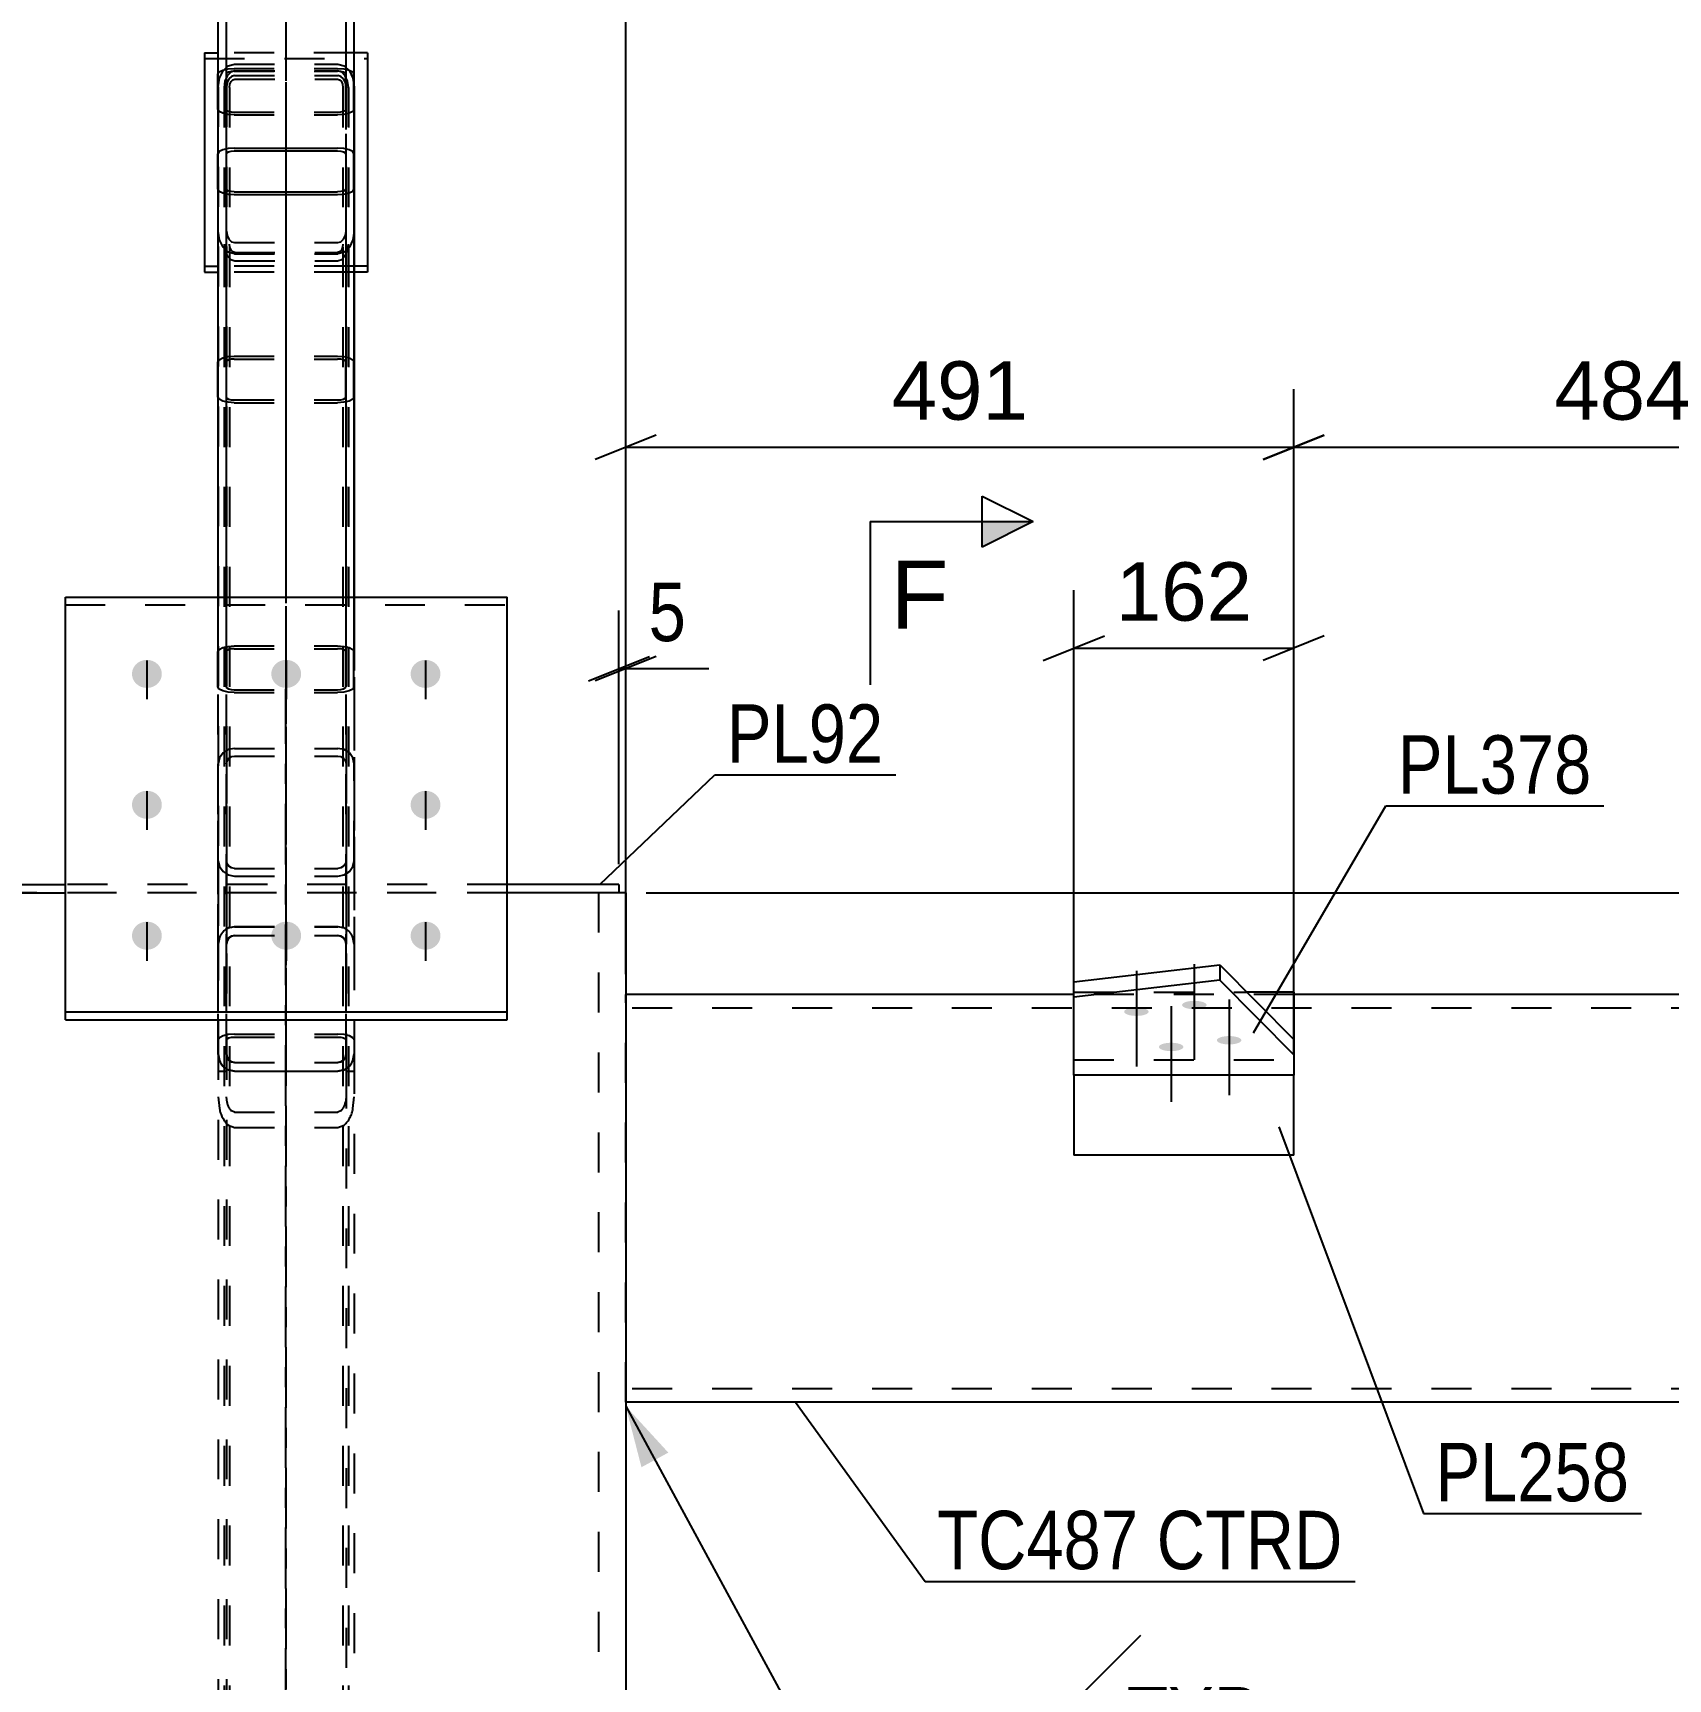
# Model space of a CAD drawing. Header units: millimetres. Extents: x 0 to 841, y 0 to 594.
# Drawn here: x 115.3 to 195.5, y 464.9 to 545.6 of the extents above; entities that cross this region are included whole.
import ezdxf

# ---------------------------------------------------------------- set-up
doc = ezdxf.new("R2010")
doc.units = ezdxf.units.MM
doc.linetypes.add('DXK_LINE_DOT2', pattern=[3.9198, 1.9599, -1.9599])
doc.linetypes.add('DXK_LINE_DOT3', pattern=[5.9187, 2.979, -0.9799, 0.9799, -0.9799])
doc.styles.add('Arial', font='ARIAL.TTF', dxfattribs={"height": 0.2})
doc.styles.add('Arial Narrow', font='ARIALN.TTF', dxfattribs={"height": 0.2})

# ---------------------------------------------------------------- blocks, each defined once
blk = doc.blocks.new('Part-284933679-1997 - 1918')
at = {"color": 7, "linetype": 'DXK_LINE_DOT2'}
for p, q in [((124.883, 510.489), (124.624, 510.326)), ((125.189, 510.546), (124.883, 510.489)), ((125.189, 510.546), (130.256, 510.546)), ((130.562, 510.489), (130.256, 510.546)), ((130.822, 510.326), (130.562, 510.489)), ((124.45, 510.082), (124.389, 509.794)), ((124.389, 505.033), (124.389, 509.794)), ((124.389, 500.948), (124.389, 509.794)), ((124.624, 510.326), (124.45, 510.082)), ((124.789, 509.794), (124.82, 509.938)), ((124.789, 509.794), (124.789, 504.397)), ((124.789, 509.794), (124.789, 500.948)), ((124.82, 509.938), (124.907, 510.06)), ((124.907, 510.06), (125.036, 510.141)), ((125.036, 510.141), (125.189, 510.17)), ((125.189, 510.17), (130.256, 510.17)), ((130.256, 510.17), (130.409, 510.141)), ((130.409, 510.141), (130.539, 510.06)), ((130.539, 510.06), (130.626, 509.938)), ((130.626, 509.938), (130.656, 509.794)), ((130.656, 509.794), (130.656, 504.397)), ((130.656, 509.794), (130.656, 500.948)), ((130.995, 510.082), (130.822, 510.326)), ((131.056, 509.794), (130.995, 510.082)), ((131.056, 505.033), (131.056, 509.794)), ((131.056, 509.794), (131.056, 500.948)), ((124.389, 505.033), (124.389, 497.233)), ((124.389, 505.033), (124.45, 504.745)), ((124.82, 504.889), (124.789, 505.033)), ((124.907, 504.767), (124.82, 504.889)), ((125.036, 504.686), (124.907, 504.767)), ((130.539, 504.767), (130.409, 504.686)), ((130.626, 504.889), (130.539, 504.767)), ((130.656, 505.033), (130.626, 504.889)), ((130.995, 504.745), (131.056, 505.033)), ((131.056, 505.033), (131.056, 497.233)), ((124.45, 504.745), (124.624, 504.501)), ((124.624, 504.501), (124.883, 504.338)), ((124.789, 504.397), (124.789, 495.556)), ((124.883, 504.338), (125.189, 504.281)), ((125.189, 504.657), (125.036, 504.686)), ((125.189, 504.657), (130.256, 504.657)), ((125.189, 504.281), (130.256, 504.281)), ((130.409, 504.686), (130.256, 504.657)), ((130.256, 504.281), (130.562, 504.338)), ((130.562, 504.338), (130.822, 504.501)), ((130.656, 504.397), (130.656, 495.556)), ((130.822, 504.501), (130.995, 504.745)), ((124.883, 501.734), (125.189, 501.799)), ((125.189, 501.799), (130.256, 501.799)), ((130.256, 501.799), (130.562, 501.734)), ((124.389, 500.948), (124.45, 501.273)), ((124.389, 497.598), (124.389, 500.948)), ((124.82, 501.111), (124.789, 500.948)), ((124.789, 497.598), (124.789, 500.948)), ((124.907, 501.249), (124.82, 501.111)), ((125.036, 501.341), (124.907, 501.249)), ((125.189, 501.373), (125.036, 501.341)), ((125.189, 501.373), (130.256, 501.373)), ((130.409, 501.341), (130.256, 501.373)), ((130.539, 501.249), (130.409, 501.341)), ((130.626, 501.111), (130.539, 501.249)), ((130.656, 500.948), (130.626, 501.111)), ((130.656, 497.598), (130.656, 500.948)), ((130.995, 501.273), (131.056, 500.948)), ((131.056, 500.948), (131.056, 497.598)), ((124.789, 495.556), (124.82, 495.393)), ((124.82, 495.393), (124.907, 495.255)), ((124.907, 495.255), (125.036, 495.163)), ((125.036, 495.163), (125.189, 495.13)), ((125.189, 495.13), (130.256, 495.13)), ((130.256, 495.13), (130.409, 495.163)), ((130.409, 495.163), (130.539, 495.255)), ((130.539, 495.255), (130.626, 495.393)), ((130.626, 495.393), (130.656, 495.556))]:
    blk.add_line(p, q, dxfattribs=at)
at = {"color": 2, "linetype": 'Continuous'}
for p, q in [((124.389, 497.233), (124.389, 495.556)), ((131.056, 497.233), (131.056, 495.556)), ((124.45, 495.23), (124.389, 495.556)), ((131.056, 495.556), (130.995, 495.23)), ((125.189, 494.705), (124.883, 494.769)), ((125.189, 494.705), (130.256, 494.705)), ((130.562, 494.769), (130.256, 494.705))]:
    blk.add_line(p, q, dxfattribs=at)
at = {"color": 7, "linetype": 'DXK_LINE_DOT2'}
for centre, start, end in [((125.224, 500.98), 114.31996, 159.24169), ((130.222, 500.98), 20.75833, 65.68005)]:
    blk.add_arc(centre, 0.827, start, end, dxfattribs=at)
at = {"color": 2, "linetype": 'Continuous'}
for centre, start, end in [((125.224, 495.523), 200.75833, 245.68005), ((130.222, 495.523), 294.31996, 339.24169)]:
    blk.add_arc(centre, 0.827, start, end, dxfattribs=at)
blk = doc.blocks.new('Bolt-284933679-1933 - 1918')
at = {"linetype": 'Continuous'}
for points in [[(120.889, 513.51), (120.737, 513.525), (120.591, 513.57), (120.458, 513.642), (120.344, 513.738), (120.254, 513.855), (120.192, 513.987), (120.16, 514.127), (120.16, 514.272), (120.192, 514.412), (120.254, 514.544), (120.344, 514.661), (120.458, 514.757), (120.591, 514.829), (120.737, 514.874), (120.889, 514.889), (121.042, 514.874), (121.188, 514.829), (121.32, 514.757), (121.434, 514.661), (121.525, 514.544), (121.587, 514.412), (121.619, 514.272), (121.619, 514.127), (121.587, 513.987), (121.525, 513.855), (121.434, 513.738), (121.32, 513.642), (121.188, 513.57), (121.042, 513.525)], [(127.723, 513.51), (127.57, 513.525), (127.425, 513.57), (127.292, 513.642), (127.178, 513.738), (127.088, 513.855), (127.025, 513.987), (126.993, 514.127), (126.993, 514.272), (127.025, 514.412), (127.088, 514.544), (127.178, 514.661), (127.292, 514.757), (127.425, 514.829), (127.57, 514.874), (127.723, 514.889), (127.875, 514.874), (128.021, 514.829), (128.154, 514.757), (128.268, 514.661), (128.358, 514.544), (128.42, 514.412), (128.452, 514.272), (128.452, 514.127), (128.42, 513.987), (128.358, 513.855), (128.268, 513.738), (128.154, 513.642), (128.021, 513.57), (127.875, 513.525)], [(134.556, 513.51), (134.404, 513.525), (134.258, 513.57), (134.125, 513.642), (134.011, 513.738), (133.921, 513.855), (133.859, 513.987), (133.827, 514.127), (133.827, 514.272), (133.859, 514.412), (133.921, 514.544), (134.011, 514.661), (134.125, 514.757), (134.258, 514.829), (134.404, 514.874), (134.556, 514.889), (134.709, 514.874), (134.854, 514.829), (134.987, 514.757), (135.101, 514.661), (135.191, 514.544), (135.254, 514.412), (135.285, 514.272), (135.285, 514.127), (135.254, 513.987), (135.191, 513.855), (135.101, 513.738), (134.987, 513.642), (134.854, 513.57), (134.709, 513.525)], [(120.889, 507.089), (120.737, 507.104), (120.591, 507.149), (120.458, 507.221), (120.344, 507.317), (120.254, 507.434), (120.192, 507.565), (120.16, 507.706), (120.16, 507.85), (120.192, 507.991), (120.254, 508.123), (120.344, 508.239), (120.458, 508.336), (120.591, 508.408), (120.737, 508.452), (120.889, 508.467), (121.042, 508.452), (121.188, 508.408), (121.32, 508.336), (121.434, 508.239), (121.525, 508.123), (121.587, 507.991), (121.619, 507.85), (121.619, 507.706), (121.587, 507.565), (121.525, 507.434), (121.434, 507.317), (121.32, 507.221), (121.188, 507.149), (121.042, 507.104)], [(134.556, 507.089), (134.404, 507.104), (134.258, 507.149), (134.125, 507.221), (134.011, 507.317), (133.921, 507.434), (133.859, 507.565), (133.827, 507.706), (133.827, 507.85), (133.859, 507.991), (133.921, 508.123), (134.011, 508.239), (134.125, 508.336), (134.258, 508.408), (134.404, 508.452), (134.556, 508.467), (134.709, 508.452), (134.854, 508.408), (134.987, 508.336), (135.101, 508.239), (135.191, 508.123), (135.254, 507.991), (135.285, 507.85), (135.285, 507.706), (135.254, 507.565), (135.191, 507.434), (135.101, 507.317), (134.987, 507.221), (134.854, 507.149), (134.709, 507.104)], [(120.889, 500.668), (120.737, 500.683), (120.591, 500.727), (120.458, 500.8), (120.344, 500.896), (120.254, 501.012), (120.192, 501.144), (120.16, 501.285), (120.16, 501.429), (120.192, 501.57), (120.254, 501.702), (120.344, 501.818), (120.458, 501.915), (120.591, 501.987), (120.737, 502.031), (120.889, 502.046), (121.042, 502.031), (121.188, 501.987), (121.32, 501.915), (121.434, 501.818), (121.525, 501.702), (121.587, 501.57), (121.619, 501.429), (121.619, 501.285), (121.587, 501.144), (121.525, 501.012), (121.434, 500.896), (121.32, 500.8), (121.188, 500.727), (121.042, 500.683)], [(127.723, 500.668), (127.57, 500.683), (127.425, 500.727), (127.292, 500.8), (127.178, 500.896), (127.088, 501.012), (127.025, 501.144), (126.993, 501.285), (126.993, 501.429), (127.025, 501.57), (127.088, 501.702), (127.178, 501.818), (127.292, 501.915), (127.425, 501.987), (127.57, 502.031), (127.723, 502.046), (127.875, 502.031), (128.021, 501.987), (128.154, 501.915), (128.268, 501.818), (128.358, 501.702), (128.42, 501.57), (128.452, 501.429), (128.452, 501.285), (128.42, 501.144), (128.358, 501.012), (128.268, 500.896), (128.154, 500.8), (128.021, 500.727), (127.875, 500.683)], [(134.556, 500.668), (134.404, 500.683), (134.258, 500.727), (134.125, 500.8), (134.011, 500.896), (133.921, 501.012), (133.859, 501.144), (133.827, 501.285), (133.827, 501.429), (133.859, 501.57), (133.921, 501.702), (134.011, 501.818), (134.125, 501.915), (134.258, 501.987), (134.404, 502.031), (134.556, 502.046), (134.709, 502.031), (134.854, 501.987), (134.987, 501.915), (135.101, 501.818), (135.191, 501.702), (135.254, 501.57), (135.285, 501.429), (135.285, 501.285), (135.254, 501.144), (135.191, 501.012), (135.101, 500.896), (134.987, 500.8), (134.854, 500.727), (134.709, 500.683)]]:
    blk.add_hatch(color=1, dxfattribs=at).paths.add_polyline_path(points)
at = {"color": 1, "linetype": 'Continuous'}
for p, q in [((120.889, 514.861), (120.889, 512.968)), ((127.723, 514.861), (127.723, 512.968)), ((134.556, 514.861), (134.556, 512.968)), ((120.889, 508.44), (120.889, 506.547)), ((134.556, 508.44), (134.556, 506.547)), ((120.889, 502.018), (120.889, 500.126)), ((127.723, 502.018), (127.723, 500.126)), ((134.556, 502.018), (134.556, 500.126))]:
    blk.add_line(p, q, dxfattribs=at)
blk = doc.blocks.new('Part-284933679-1934 - 1918')
at = {"color": 2, "linetype": 'Continuous'}
for p, q in [((116.889, 497.598), (116.889, 517.958)), ((116.889, 517.958), (138.556, 517.958)), ((138.556, 497.598), (138.556, 517.958)), ((116.889, 497.233), (116.889, 497.598)), ((138.556, 497.598), (116.889, 497.598)), ((138.556, 497.233), (138.556, 497.598)), ((116.889, 497.233), (138.556, 497.233))]:
    blk.add_line(p, q, dxfattribs=at)
at = {"color": 7, "linetype": 'DXK_LINE_DOT2'}
for p, q in [((116.889, 517.593), (116.889, 517.958)), ((138.556, 517.593), (138.556, 517.958)), ((116.889, 517.593), (138.556, 517.593))]:
    blk.add_line(p, q, dxfattribs=at)
blk = doc.blocks.new('Part-284933679-2086 - 1918')
at = {"color": 2, "linetype": 'Continuous'}
for p, q in [((111.375, 503.865), (116.889, 503.865)), ((111.375, 503.865), (111.375, 503.465)), ((111.375, 503.465), (112.493, 503.465)), ((144.042, 503.865), (138.556, 503.865)), ((144.042, 503.465), (142.924, 503.465)), ((144.042, 503.865), (144.042, 503.465))]:
    blk.add_line(p, q, dxfattribs=at)
at = {"color": 7, "linetype": 'DXK_LINE_DOT2'}
for p, q in [((142.924, 503.465), (112.493, 503.465)), ((138.556, 503.865), (116.889, 503.865))]:
    blk.add_line(p, q, dxfattribs=at)
blk = doc.blocks.new('Part-284933679-1976 - 1918')
at = {"color": 7, "linetype": 'DXK_LINE_DOT2'}
for p, q in [((124.45, 543.429), (124.624, 543.791)), ((124.624, 543.791), (124.883, 544.034)), ((124.883, 544.034), (125.19, 544.119)), ((125.19, 543.56), (125.037, 543.517)), ((125.19, 544.119), (130.256, 544.119)), ((125.19, 543.56), (130.256, 543.56)), ((130.256, 544.119), (130.562, 544.034)), ((130.409, 543.517), (130.256, 543.56)), ((130.562, 544.034), (130.822, 543.791)), ((130.822, 543.791), (130.995, 543.429)), ((124.39, 543.001), (124.45, 543.429)), ((124.39, 543.001), (124.39, 500.947)), ((124.82, 543.215), (124.79, 543.001)), ((124.79, 543.001), (124.79, 500.947)), ((124.79, 535.922), (124.79, 543.001)), ((124.907, 543.396), (124.82, 543.215)), ((125.037, 543.517), (124.907, 543.396)), ((130.539, 543.396), (130.409, 543.517)), ((130.626, 543.215), (130.539, 543.396)), ((130.656, 543.001), (130.626, 543.215)), ((130.656, 543.001), (130.656, 500.947)), ((130.995, 543.429), (131.043, 543.095)), ((131.056, 535.922), (131.056, 543.001)), ((124.39, 535.922), (124.39, 539.743)), ((130.656, 535.922), (130.656, 539.948)), ((124.39, 495.555), (124.39, 535.922)), ((124.45, 535.494), (124.39, 535.922)), ((124.624, 535.131), (124.45, 535.494)), ((124.79, 495.555), (124.79, 535.922)), ((124.79, 535.922), (124.82, 535.708)), ((124.82, 535.708), (124.907, 535.527)), ((124.907, 535.527), (125.037, 535.405)), ((130.409, 535.405), (130.539, 535.527)), ((130.539, 535.527), (130.626, 535.708)), ((130.626, 535.708), (130.656, 535.922)), ((130.656, 495.555), (130.656, 535.922)), ((130.995, 535.494), (130.822, 535.131)), ((131.056, 535.922), (130.995, 535.494)), ((131.056, 535.922), (131.056, 495.555)), ((124.883, 534.889), (124.624, 535.131)), ((125.19, 534.804), (124.883, 534.889)), ((125.037, 535.405), (125.19, 535.363)), ((125.19, 535.363), (130.256, 535.363)), ((125.19, 534.804), (130.256, 534.804)), ((130.256, 535.363), (130.409, 535.405)), ((130.562, 534.889), (130.256, 534.804)), ((130.822, 535.131), (130.562, 534.889)), ((131.056, 517.958), (131.056, 500.947)), ((125.036, 501.766), (124.883, 501.734)), ((125.19, 501.798), (125.036, 501.766)), ((125.19, 501.798), (130.256, 501.798)), ((130.562, 501.734), (130.256, 501.798)), ((124.45, 501.273), (124.39, 500.947)), ((124.39, 495.555), (124.39, 500.947)), ((124.79, 500.947), (124.82, 501.11)), ((124.79, 495.555), (124.79, 500.947)), ((124.82, 501.11), (124.907, 501.248)), ((124.907, 501.248), (125.036, 501.34)), ((125.036, 501.34), (125.19, 501.373)), ((125.19, 501.373), (130.256, 501.373)), ((130.256, 501.373), (130.409, 501.34)), ((130.409, 501.34), (130.539, 501.248)), ((130.539, 501.248), (130.626, 501.11)), ((130.626, 501.11), (130.656, 500.947)), ((130.656, 495.555), (130.656, 500.947)), ((131.056, 500.947), (130.995, 501.273)), ((131.056, 500.947), (131.056, 495.555)), ((124.39, 495.555), (124.45, 495.229)), ((124.82, 495.392), (124.79, 495.555)), ((124.907, 495.254), (124.82, 495.392)), ((125.036, 495.162), (124.907, 495.254)), ((125.19, 495.13), (125.036, 495.162)), ((125.19, 495.13), (130.256, 495.13)), ((130.409, 495.162), (130.256, 495.13)), ((130.539, 495.254), (130.409, 495.162)), ((130.626, 495.392), (130.539, 495.254)), ((130.656, 495.555), (130.626, 495.392)), ((130.995, 495.229), (131.056, 495.555)), ((124.883, 494.769), (125.19, 494.704)), ((125.19, 494.704), (130.256, 494.704)), ((130.256, 494.704), (130.562, 494.769))]:
    blk.add_line(p, q, dxfattribs=at)
at = {"color": 7, "linetype": 'DXK_LINE_DOT3'}
blk.add_line((127.723, 494.831), (127.723, 542.882), dxfattribs=at)
at = {"color": 2, "linetype": 'Continuous'}
for p, q in [((131.043, 543.095), (131.056, 543.001)), ((131.056, 543.001), (131.056, 517.958))]:
    blk.add_line(p, q, dxfattribs=at)
at = {"color": 7, "linetype": 'DXK_LINE_DOT2'}
for centre, start, end in [((125.224, 500.98), 114.31998, 159.24169), ((130.222, 500.98), 20.75831, 65.68005), ((125.224, 495.523), 200.75831, 245.68005), ((130.222, 495.523), 294.31998, 339.24169)]:
    blk.add_arc(centre, 0.827, start, end, dxfattribs=at)
blk = doc.blocks.new('Part-284933679-2021 - 1918')
at = {"color": 2, "linetype": 'Continuous'}
for p, q in [((166.358, 498.465), (144.375, 498.466)), ((209.375, 498.465), (177.141, 498.465)), ((209.375, 478.465), (144.375, 478.466))]:
    blk.add_line(p, q, dxfattribs=at)
at = {"color": 7, "linetype": 'DXK_LINE_DOT2'}
for p, q in [((144.375, 478.466), (144.375, 498.466)), ((177.141, 498.465), (166.358, 498.465)), ((209.375, 498.465), (209.375, 478.465)), ((209.375, 497.798), (144.375, 497.799)), ((209.375, 479.132), (144.375, 479.132))]:
    blk.add_line(p, q, dxfattribs=at)
blk = doc.blocks.new('Part-284933679-2159 - 1918')
at = {"color": 7, "linetype": 'DXK_LINE_DOT3'}
blk.add_line((127.708, 244.424), (127.708, 513.465), dxfattribs=at)
at = {"color": 2, "linetype": 'Continuous'}
for p, q in [((113.708, 503.465), (116.889, 503.465)), ((142.924, 503.465), (138.556, 503.465)), ((144.375, 503.465), (144.042, 503.465)), ((144.375, 503.465), (144.375, 244.424))]:
    blk.add_line(p, q, dxfattribs=at)
at = {"color": 7, "linetype": 'DXK_LINE_DOT2'}
for p, q in [((138.556, 503.465), (116.889, 503.465)), ((144.042, 503.465), (141.708, 503.465)), ((143.042, 503.465), (143.042, 244.424))]:
    blk.add_line(p, q, dxfattribs=at)
blk = doc.blocks.new('Part-284933679-2169 - 1918')
at = {"color": 2, "linetype": 'Continuous'}
for p, q in [((124.437, 539.825), (124.376, 539.72)), ((124.376, 537.987), (124.376, 539.72)), ((124.61, 539.913), (124.437, 539.825)), ((124.87, 539.973), (124.61, 539.913)), ((124.776, 539.72), (124.806, 539.772)), ((124.776, 539.72), (124.776, 537.987)), ((124.806, 539.772), (124.893, 539.817)), ((125.176, 539.994), (124.87, 539.973)), ((124.893, 539.817), (125.023, 539.846)), ((125.023, 539.846), (125.176, 539.857)), ((125.176, 539.994), (130.243, 539.994)), ((125.176, 539.857), (130.243, 539.857)), ((130.549, 539.973), (130.243, 539.994)), ((130.243, 539.857), (130.396, 539.846)), ((130.396, 539.846), (130.525, 539.817)), ((130.525, 539.817), (130.612, 539.772)), ((130.808, 539.913), (130.549, 539.973)), ((130.612, 539.772), (130.643, 539.72)), ((130.643, 539.72), (130.643, 537.987)), ((130.982, 539.825), (130.808, 539.913)), ((131.043, 539.72), (130.982, 539.825)), ((131.043, 537.987), (131.043, 539.72)), ((124.376, 537.987), (124.376, 517.958)), ((124.376, 537.987), (124.437, 537.882)), ((124.437, 537.882), (124.61, 537.794)), ((124.806, 537.935), (124.776, 537.987)), ((124.893, 537.89), (124.806, 537.935)), ((125.023, 537.861), (124.893, 537.89)), ((130.525, 537.89), (130.396, 537.861)), ((130.612, 537.935), (130.525, 537.89)), ((130.643, 537.987), (130.612, 537.935)), ((130.808, 537.794), (130.982, 537.882)), ((130.982, 537.882), (131.043, 537.987)), ((131.043, 537.987), (131.043, 517.958)), ((124.61, 537.794), (124.87, 537.734)), ((124.87, 537.734), (125.176, 537.713)), ((125.176, 537.85), (125.023, 537.861)), ((125.176, 537.85), (130.243, 537.85)), ((125.176, 537.713), (130.243, 537.714)), ((130.396, 537.861), (130.243, 537.85)), ((130.243, 537.714), (130.549, 537.734)), ((130.549, 537.734), (130.808, 537.794))]:
    blk.add_line(p, q, dxfattribs=at)
at = {"color": 7, "linetype": 'DXK_LINE_DOT2'}
for p, q in [((124.376, 539.72), (124.376, 515.296)), ((124.776, 539.72), (124.776, 515.296)), ((130.643, 539.72), (130.643, 515.296)), ((131.043, 539.72), (131.043, 515.296)), ((124.776, 537.987), (124.776, 513.563)), ((130.643, 537.987), (130.643, 513.563)), ((124.376, 517.958), (124.376, 513.563)), ((131.043, 517.958), (131.043, 513.563)), ((124.376, 515.296), (124.437, 515.401)), ((124.376, 513.563), (124.376, 515.296)), ((124.437, 515.401), (124.611, 515.49)), ((124.611, 515.49), (124.87, 515.549)), ((124.807, 515.348), (124.776, 515.296)), ((124.776, 515.296), (124.776, 513.563)), ((124.893, 515.393), (124.807, 515.348)), ((124.87, 515.549), (125.176, 515.57)), ((125.023, 515.423), (124.893, 515.393)), ((125.176, 515.433), (125.023, 515.423)), ((125.176, 515.57), (130.243, 515.57)), ((125.176, 515.433), (130.243, 515.433)), ((130.243, 515.57), (130.549, 515.549)), ((130.396, 515.423), (130.243, 515.433)), ((130.526, 515.393), (130.396, 515.423)), ((130.612, 515.348), (130.526, 515.393)), ((130.549, 515.549), (130.809, 515.49)), ((130.643, 515.296), (130.612, 515.348)), ((130.643, 513.563), (130.643, 515.296)), ((130.809, 515.49), (130.982, 515.401)), ((130.982, 515.401), (131.043, 515.296)), ((131.043, 513.563), (131.043, 515.296)), ((124.437, 513.459), (124.376, 513.563)), ((124.611, 513.37), (124.437, 513.459)), ((124.87, 513.31), (124.611, 513.37)), ((124.776, 513.563), (124.807, 513.511)), ((124.807, 513.511), (124.893, 513.466)), ((125.176, 513.29), (124.87, 513.31)), ((124.893, 513.466), (125.023, 513.437)), ((125.023, 513.437), (125.176, 513.426)), ((125.176, 513.426), (130.243, 513.426)), ((125.176, 513.29), (130.243, 513.29)), ((130.243, 513.426), (130.396, 513.437)), ((130.549, 513.31), (130.243, 513.29)), ((130.396, 513.437), (130.526, 513.466)), ((130.526, 513.466), (130.612, 513.511)), ((130.809, 513.37), (130.549, 513.31)), ((130.612, 513.511), (130.643, 513.563)), ((130.982, 513.459), (130.809, 513.37)), ((131.043, 513.563), (130.982, 513.459))]:
    blk.add_line(p, q, dxfattribs=at)
blk = doc.blocks.new('Part-284933679-2173 - 1918')
at = {"color": 7, "linetype": 'DXK_LINE_DOT2'}
for p, q in [((124.45, 496.352), (124.39, 496.245)), ((124.39, 496.245), (124.39, 318.098)), ((124.624, 496.442), (124.45, 496.352)), ((124.883, 496.503), (124.624, 496.442)), ((124.79, 496.245), (124.82, 496.298)), ((124.79, 496.245), (124.79, 318.098)), ((124.82, 496.298), (124.907, 496.343)), ((125.19, 496.524), (124.883, 496.503)), ((124.907, 496.343), (125.036, 496.374)), ((125.036, 496.374), (125.19, 496.384)), ((125.19, 496.524), (130.256, 496.524)), ((125.19, 496.384), (130.256, 496.384)), ((130.562, 496.503), (130.256, 496.524)), ((130.256, 496.384), (130.409, 496.374)), ((130.409, 496.374), (130.539, 496.343)), ((130.539, 496.343), (130.626, 496.298)), ((130.822, 496.442), (130.562, 496.503)), ((130.626, 496.298), (130.656, 496.245)), ((130.656, 496.245), (130.656, 493.457)), ((130.995, 496.352), (130.822, 496.442)), ((131.056, 496.245), (130.995, 496.352)), ((131.056, 496.245), (131.056, 493.457)), ((131.056, 495.556), (131.056, 318.098)), ((124.39, 494.704), (124.79, 494.704)), ((130.656, 494.836), (130.656, 318.098)), ((130.656, 494.704), (131.056, 494.704)), ((124.39, 493.457), (124.45, 492.877)), ((124.82, 493.167), (124.79, 493.457)), ((130.656, 493.457), (130.626, 493.167)), ((130.995, 492.877), (131.056, 493.457)), ((125.19, 492.7), (125.036, 492.757)), ((125.19, 492.7), (130.256, 492.7)), ((130.409, 492.757), (130.256, 492.7)), ((124.883, 492.058), (125.19, 491.943)), ((125.19, 491.943), (130.256, 491.943)), ((130.256, 491.943), (130.562, 492.058))]:
    blk.add_line(p, q, dxfattribs=at)
for centre, radius, start, end in [((125.865, 493.1), 1.432, 188.95661, 226.73162), ((125.527, 493.279), 0.716, 188.95661, 226.73162), ((129.919, 493.279), 0.716, 313.2683, 351.0434), ((129.581, 493.1), 1.432, 313.2683, 351.0434)]:
    blk.add_arc(centre, radius, start, end, dxfattribs=at)
blk = doc.blocks.new('Part-284933679-2178 - 1918')
at = {"color": 2, "linetype": 'Continuous'}
for p, q in [((123.713, 544.677), (123.713, 533.912)), ((123.713, 544.677), (124.376, 544.677)), ((131.713, 544.677), (131.043, 544.677)), ((131.713, 544.677), (131.713, 533.912)), ((123.713, 534.204), (124.376, 534.204)), ((123.713, 533.912), (124.376, 533.912)), ((131.713, 534.204), (131.056, 534.204)), ((131.713, 533.912), (131.056, 533.912))]:
    blk.add_line(p, q, dxfattribs=at)
at = {"color": 7, "linetype": 'DXK_LINE_DOT2'}
for p, q in [((123.713, 544.384), (131.713, 544.384)), ((131.043, 544.677), (124.376, 544.677)), ((131.056, 534.204), (124.376, 534.204)), ((131.056, 533.912), (124.376, 533.912))]:
    blk.add_line(p, q, dxfattribs=at)
blk = doc.blocks.new('Part-284933679-2187 - 1918')
at = {"color": 2, "linetype": 'Continuous'}
for p, q in [((166.358, 499.095), (173.516, 499.934)), ((173.516, 499.934), (177.141, 496.261)), ((173.516, 499.934), (173.516, 499.182)), ((173.516, 499.182), (166.358, 498.343)), ((173.516, 499.182), (177.141, 495.509)), ((166.358, 494.519), (166.358, 499.095)), ((177.141, 496.261), (177.141, 494.519)), ((177.141, 494.519), (166.358, 494.519))]:
    blk.add_line(p, q, dxfattribs=at)
at = {"color": 7, "linetype": 'DXK_LINE_DOT2'}
blk.add_line((166.358, 495.271), (177.141, 495.27), dxfattribs=at)
blk = doc.blocks.new('Part-284933679-2188 - 1918')
at = {"color": 7, "linetype": 'DXK_LINE_DOT2'}
for p, q in [((166.358, 494.519), (166.358, 498.582)), ((166.358, 498.582), (174.85, 498.582)), ((177.141, 496.261), (177.141, 494.519))]:
    blk.add_line(p, q, dxfattribs=at)
at = {"color": 2, "linetype": 'Continuous'}
for p, q in [((177.141, 498.582), (174.85, 498.582)), ((177.141, 498.582), (177.141, 496.261)), ((166.358, 494.519), (166.358, 490.582)), ((177.141, 490.582), (177.141, 494.519)), ((177.141, 490.582), (166.358, 490.582))]:
    blk.add_line(p, q, dxfattribs=at)
blk = doc.blocks.new('Bolt-284933679-2189 - 1918')
at = {"linetype": 'Continuous'}
for points in [[(169.422, 497.832), (169.547, 497.827), (169.666, 497.814), (169.775, 497.792), (169.868, 497.764), (169.942, 497.729), (169.993, 497.69), (170.019, 497.648), (170.019, 497.605), (169.993, 497.563), (169.942, 497.524), (169.868, 497.489), (169.775, 497.46), (169.666, 497.439), (169.547, 497.426), (169.422, 497.421), (169.298, 497.426), (169.178, 497.439), (169.07, 497.46), (168.977, 497.489), (168.903, 497.524), (168.852, 497.563), (168.826, 497.605), (168.826, 497.648), (168.852, 497.69), (168.903, 497.729), (168.977, 497.764), (169.07, 497.792), (169.178, 497.814), (169.298, 497.827)], [(172.265, 498.16), (172.39, 498.155), (172.509, 498.142), (172.618, 498.121), (172.711, 498.092), (172.784, 498.057), (172.836, 498.018), (172.862, 497.976), (172.862, 497.933), (172.836, 497.891), (172.784, 497.852), (172.711, 497.817), (172.618, 497.788), (172.509, 497.767), (172.39, 497.754), (172.265, 497.749), (172.14, 497.754), (172.021, 497.767), (171.912, 497.788), (171.819, 497.817), (171.745, 497.852), (171.694, 497.891), (171.668, 497.933), (171.668, 497.976), (171.694, 498.018), (171.745, 498.057), (171.819, 498.092), (171.912, 498.121), (172.021, 498.142), (172.14, 498.155)], [(171.128, 496.103), (171.253, 496.099), (171.372, 496.085), (171.481, 496.064), (171.574, 496.035), (171.648, 496), (171.699, 495.961), (171.725, 495.919), (171.725, 495.876), (171.699, 495.834), (171.648, 495.795), (171.574, 495.76), (171.481, 495.732), (171.372, 495.71), (171.253, 495.697), (171.128, 495.693), (171.003, 495.697), (170.884, 495.71), (170.775, 495.732), (170.682, 495.76), (170.608, 495.795), (170.557, 495.834), (170.531, 495.876), (170.531, 495.919), (170.557, 495.961), (170.608, 496), (170.682, 496.035), (170.775, 496.064), (170.884, 496.085), (171.003, 496.099)], [(173.97, 496.431), (174.095, 496.427), (174.214, 496.413), (174.323, 496.392), (174.416, 496.363), (174.49, 496.329), (174.541, 496.289), (174.567, 496.247), (174.567, 496.204), (174.541, 496.163), (174.49, 496.123), (174.416, 496.089), (174.323, 496.06), (174.214, 496.038), (174.095, 496.025), (173.97, 496.021), (173.846, 496.025), (173.726, 496.038), (173.618, 496.06), (173.525, 496.089), (173.451, 496.123), (173.4, 496.163), (173.374, 496.204), (173.374, 496.247), (173.4, 496.289), (173.451, 496.329), (173.525, 496.363), (173.618, 496.392), (173.726, 496.413), (173.846, 496.427)]]:
    blk.add_hatch(color=1, dxfattribs=at).paths.add_polyline_path(points)
at = {"color": 1, "linetype": 'Continuous'}
for p, q in [((172.265, 499.959), (172.265, 495.261)), ((169.422, 499.631), (169.422, 494.933)), ((171.128, 497.902), (171.128, 493.204)), ((173.97, 498.231), (173.97, 493.532))]:
    blk.add_line(p, q, dxfattribs=at)
blk = doc.blocks.new('Part-284933679-2190 - 1918')
at = {"color": 7, "linetype": 'DXK_LINE_DOT3'}
blk.add_line((127.709, 560.98), (127.71, 519.248), dxfattribs=at)
at = {"color": 7, "linetype": 'DXK_LINE_DOT2'}
for p, q in [((124.437, 552.554), (124.376, 552.449)), ((124.376, 550.716), (124.376, 552.449)), ((124.376, 552.449), (124.376, 529.511)), ((124.61, 552.642), (124.437, 552.554)), ((124.87, 552.702), (124.61, 552.642)), ((124.776, 552.449), (124.806, 552.501)), ((124.776, 552.449), (124.776, 550.485)), ((124.776, 552.449), (124.776, 529.511)), ((124.806, 552.501), (124.893, 552.546)), ((125.176, 552.723), (124.87, 552.702)), ((124.893, 552.546), (125.023, 552.575)), ((125.023, 552.575), (125.176, 552.586)), ((125.176, 552.723), (130.243, 552.723)), ((125.176, 552.586), (130.243, 552.586)), ((130.549, 552.702), (130.243, 552.723)), ((130.243, 552.586), (130.396, 552.575)), ((130.396, 552.575), (130.525, 552.546)), ((130.525, 552.546), (130.612, 552.501)), ((130.808, 552.643), (130.549, 552.702)), ((130.612, 552.501), (130.643, 552.449)), ((130.643, 550.716), (130.643, 552.449)), ((130.643, 552.449), (130.643, 529.511)), ((130.982, 552.554), (130.808, 552.643)), ((131.043, 552.449), (130.982, 552.554)), ((131.043, 550.716), (131.043, 552.449)), ((131.043, 552.449), (131.043, 529.511)), ((124.376, 550.716), (124.376, 548.046)), ((124.376, 550.716), (124.437, 550.611)), ((124.437, 550.611), (124.61, 550.523)), ((124.61, 550.523), (124.87, 550.463)), ((124.806, 550.664), (124.776, 550.716)), ((124.776, 550.485), (124.776, 527.779)), ((124.893, 550.619), (124.806, 550.664)), ((124.87, 550.463), (125.176, 550.443)), ((125.023, 550.59), (124.893, 550.619)), ((125.176, 550.579), (125.023, 550.59)), ((125.176, 550.579), (130.243, 550.579)), ((125.176, 550.443), (130.243, 550.443)), ((130.396, 550.59), (130.243, 550.579)), ((130.243, 550.443), (130.549, 550.463)), ((130.525, 550.619), (130.396, 550.59)), ((130.612, 550.664), (130.525, 550.619)), ((130.549, 550.463), (130.808, 550.523)), ((130.643, 550.716), (130.612, 550.664)), ((130.643, 550.716), (130.643, 527.779)), ((130.808, 550.523), (130.982, 550.612)), ((130.982, 550.612), (131.043, 550.716)), ((131.043, 550.716), (131.043, 548.046)), ((124.376, 539.72), (124.376, 527.779)), ((131.043, 539.72), (131.043, 527.779)), ((124.376, 529.511), (124.437, 529.616)), ((124.376, 527.779), (124.376, 529.511)), ((124.437, 529.616), (124.611, 529.705)), ((124.611, 529.705), (124.87, 529.764)), ((124.807, 529.564), (124.776, 529.511)), ((124.776, 529.511), (124.776, 527.779)), ((124.893, 529.608), (124.807, 529.564)), ((124.87, 529.764), (125.176, 529.785)), ((125.023, 529.638), (124.893, 529.608)), ((125.176, 529.648), (125.023, 529.638)), ((125.176, 529.785), (130.243, 529.785)), ((125.176, 529.648), (130.243, 529.648)), ((130.243, 529.785), (130.549, 529.764)), ((130.396, 529.638), (130.243, 529.648)), ((130.526, 529.608), (130.396, 529.638)), ((130.612, 529.564), (130.526, 529.608)), ((130.549, 529.764), (130.809, 529.705)), ((130.643, 529.511), (130.612, 529.564)), ((130.643, 527.779), (130.643, 529.511)), ((130.809, 529.705), (130.982, 529.616)), ((130.982, 529.616), (131.043, 529.511)), ((131.043, 527.779), (131.043, 529.511)), ((124.437, 527.674), (124.376, 527.779)), ((124.611, 527.585), (124.437, 527.674)), ((124.87, 527.526), (124.611, 527.585)), ((124.776, 527.779), (124.807, 527.726)), ((124.807, 527.726), (124.893, 527.682)), ((125.176, 527.505), (124.87, 527.526)), ((124.893, 527.682), (125.023, 527.652)), ((125.023, 527.652), (125.176, 527.642)), ((125.176, 527.642), (130.243, 527.642)), ((125.176, 527.505), (130.243, 527.505)), ((130.243, 527.642), (130.396, 527.652)), ((130.549, 527.526), (130.243, 527.505)), ((130.396, 527.652), (130.526, 527.682)), ((130.526, 527.682), (130.612, 527.726)), ((130.809, 527.585), (130.549, 527.526)), ((130.612, 527.726), (130.643, 527.779)), ((130.982, 527.674), (130.809, 527.585)), ((131.043, 527.779), (130.982, 527.674))]:
    blk.add_line(p, q, dxfattribs=at)
at = {"color": 2, "linetype": 'Continuous'}
for p, q in [((124.376, 548.046), (124.376, 539.72)), ((131.043, 548.046), (131.043, 539.72))]:
    blk.add_line(p, q, dxfattribs=at)
blk = doc.blocks.new('Part-284933679-2195 - 1918')
at = {"color": 7, "linetype": 'DXK_LINE_DOT2'}
for p, q in [((124.437, 566.673), (124.376, 566.568)), ((124.376, 564.836), (124.376, 566.568)), ((124.376, 566.568), (124.376, 543.631)), ((124.61, 566.762), (124.437, 566.673)), ((124.87, 566.821), (124.61, 566.762)), ((124.776, 566.568), (124.806, 566.621)), ((124.776, 564.836), (124.776, 566.568)), ((124.776, 566.568), (124.776, 543.631)), ((124.806, 566.621), (124.893, 566.665)), ((125.176, 566.842), (124.87, 566.821)), ((124.893, 566.665), (125.023, 566.695)), ((125.023, 566.695), (125.176, 566.705)), ((125.176, 566.842), (130.243, 566.842)), ((125.176, 566.705), (130.243, 566.705)), ((130.549, 566.821), (130.243, 566.842)), ((130.243, 566.705), (130.396, 566.695)), ((130.396, 566.695), (130.525, 566.665)), ((130.525, 566.665), (130.612, 566.621)), ((130.808, 566.762), (130.549, 566.821)), ((130.612, 566.621), (130.643, 566.568)), ((130.643, 564.836), (130.643, 566.568)), ((130.643, 566.568), (130.643, 543.631)), ((130.982, 566.673), (130.808, 566.762)), ((131.043, 566.568), (130.982, 566.673)), ((131.043, 564.836), (131.043, 566.568)), ((131.043, 566.568), (131.043, 543.631)), ((124.376, 564.836), (124.376, 562.165)), ((124.376, 564.836), (124.437, 564.731)), ((124.437, 564.731), (124.61, 564.642)), ((124.61, 564.642), (124.87, 564.583)), ((124.776, 564.836), (124.776, 541.898)), ((124.806, 564.783), (124.776, 564.836)), ((124.893, 564.739), (124.806, 564.783)), ((124.87, 564.583), (125.176, 564.562)), ((125.023, 564.709), (124.893, 564.739)), ((125.176, 564.699), (125.023, 564.709)), ((125.176, 564.699), (130.243, 564.699)), ((125.176, 564.562), (130.243, 564.562)), ((130.396, 564.709), (130.243, 564.699)), ((130.243, 564.562), (130.549, 564.583)), ((130.525, 564.739), (130.396, 564.709)), ((130.612, 564.783), (130.525, 564.739)), ((130.549, 564.583), (130.808, 564.642)), ((130.643, 564.836), (130.612, 564.783)), ((130.643, 564.836), (130.643, 541.898)), ((130.808, 564.642), (130.982, 564.731)), ((130.982, 564.731), (131.043, 564.836)), ((131.043, 564.836), (131.043, 562.165)), ((124.376, 555.866), (124.376, 541.898)), ((131.043, 555.866), (131.043, 541.898)), ((124.376, 543.631), (124.437, 543.735)), ((124.376, 541.898), (124.376, 543.631)), ((124.437, 543.735), (124.611, 543.824)), ((124.611, 543.824), (124.87, 543.884)), ((124.807, 543.683), (124.776, 543.631)), ((124.776, 543.631), (124.776, 541.898)), ((124.893, 543.727), (124.807, 543.683)), ((124.87, 543.884), (125.176, 543.904)), ((125.023, 543.757), (124.893, 543.727)), ((125.176, 543.768), (125.023, 543.757)), ((125.176, 543.904), (130.243, 543.904)), ((125.176, 543.768), (130.243, 543.768)), ((130.243, 543.904), (130.549, 543.884)), ((130.396, 543.757), (130.243, 543.768)), ((130.526, 543.728), (130.396, 543.757)), ((130.612, 543.683), (130.526, 543.728)), ((130.549, 543.884), (130.809, 543.824)), ((130.643, 543.631), (130.612, 543.683)), ((130.643, 541.898), (130.643, 543.631)), ((130.809, 543.824), (130.982, 543.735)), ((130.982, 543.735), (131.043, 543.631)), ((131.043, 541.898), (131.043, 543.631)), ((124.437, 541.793), (124.376, 541.898)), ((124.611, 541.704), (124.437, 541.793)), ((124.87, 541.645), (124.611, 541.704)), ((124.776, 541.898), (124.807, 541.846)), ((124.807, 541.846), (124.893, 541.801)), ((125.176, 541.624), (124.87, 541.645)), ((124.893, 541.801), (125.023, 541.771)), ((125.023, 541.771), (125.176, 541.761)), ((125.176, 541.761), (130.243, 541.761)), ((125.176, 541.624), (130.243, 541.624)), ((130.243, 541.761), (130.396, 541.772)), ((130.549, 541.645), (130.243, 541.624)), ((130.396, 541.772), (130.526, 541.801)), ((130.526, 541.801), (130.612, 541.846)), ((130.809, 541.704), (130.549, 541.645)), ((130.612, 541.846), (130.643, 541.898)), ((130.982, 541.793), (130.809, 541.704)), ((131.043, 541.898), (130.982, 541.793))]:
    blk.add_line(p, q, dxfattribs=at)
at = {"color": 2, "linetype": 'Continuous'}
for p, q in [((124.376, 562.165), (124.376, 555.866)), ((131.043, 562.165), (131.043, 555.866))]:
    blk.add_line(p, q, dxfattribs=at)
blk = doc.blocks.new('Part-284933679-5012 - 1918')
at = {"color": 7, "linetype": 'DXK_LINE_DOT3'}
blk.add_line((127.723, 306.551), (127.723, 549.127), dxfattribs=at)
at = {"color": 7, "linetype": 'DXK_LINE_DOT2'}
for p, q in [((124.829, 543.546), (124.714, 543.282)), ((125.002, 543.722), (124.829, 543.546)), ((125.206, 543.784), (125.002, 543.722)), ((125.206, 543.784), (130.24, 543.784)), ((130.444, 543.722), (130.24, 543.784)), ((130.617, 543.546), (130.444, 543.722)), ((130.732, 543.282), (130.617, 543.546)), ((124.714, 543.282), (124.673, 542.97)), ((124.673, 542.97), (124.673, 314.541)), ((124.94, 542.97), (124.96, 543.126)), ((124.94, 542.97), (124.94, 314.541)), ((124.96, 543.126), (125.018, 543.258)), ((125.018, 543.258), (125.104, 543.346)), ((125.104, 543.346), (125.206, 543.377)), ((125.206, 543.377), (130.24, 543.377)), ((130.24, 543.377), (130.342, 543.346)), ((130.342, 543.346), (130.428, 543.258)), ((130.428, 543.258), (130.486, 543.126)), ((130.486, 543.126), (130.506, 542.97)), ((130.506, 542.97), (130.506, 314.541)), ((130.773, 542.97), (130.732, 543.282)), ((130.773, 542.97), (130.773, 314.541)), ((124.673, 535.284), (124.714, 534.972)), ((124.714, 534.972), (124.829, 534.708)), ((124.829, 534.708), (125.002, 534.532)), ((124.96, 535.128), (124.94, 535.284)), ((125.018, 534.996), (124.96, 535.128)), ((125.104, 534.908), (125.018, 534.996)), ((125.206, 534.877), (125.104, 534.908)), ((125.206, 534.877), (130.24, 534.877)), ((130.342, 534.908), (130.24, 534.877)), ((130.428, 534.996), (130.342, 534.908)), ((130.486, 535.128), (130.428, 534.996)), ((130.444, 534.532), (130.617, 534.708)), ((130.506, 535.284), (130.486, 535.128)), ((130.617, 534.708), (130.732, 534.972)), ((130.732, 534.972), (130.773, 535.284)), ((125.002, 534.532), (125.206, 534.47)), ((125.206, 534.47), (130.24, 534.47)), ((130.24, 534.47), (130.444, 534.532))]:
    blk.add_line(p, q, dxfattribs=at)
blk = doc.blocks.new('StraightDimension-284933679-8121 - 1918')
at = {"color": 7, "linetype": 'Continuous'}
for p, q in [((144.375, 504.465), (144.375, 579.922)), ((209.375, 499.465), (209.375, 579.922)), ((145.875, 577.672), (142.875, 576.472)), ((207.875, 576.472), (210.875, 577.672)), ((144.375, 577.072), (209.375, 577.072))]:
    blk.add_line(p, q, dxfattribs=at)
at = {"color": 0}
blk.add_wipeout([(180.217, 577.822), (180.217, 582.022), (173.533, 582.022), (173.533, 577.822)], dxfattribs=at)
at = {"color": 3, "style": 'Arial Narrow'}
blk.add_text('975', height=2.8633, dxfattribs=at).set_placement((174.133, 578.422))
blk = doc.blocks.new('StraightDimension-284933679-2243 - 1918')
at = {"color": 7, "linetype": 'Continuous'}
for p, q in [((144.042, 504.865), (144.042, 517.308)), ((144.375, 504.465), (144.375, 517.308)), ((142.542, 513.858), (145.542, 515.058)), ((145.875, 515.058), (142.875, 513.858)), ((144.042, 514.458), (144.375, 514.458)), ((144.375, 514.458), (148.453, 514.458)), ((144.375, 514.458), (148.453, 514.458))]:
    blk.add_line(p, q, dxfattribs=at)
at = {"color": 0}
blk.add_wipeout([(147.928, 515.208), (147.928, 519.408), (144.9, 519.408), (144.9, 515.208)], dxfattribs=at)
at = {"color": 3, "style": 'Arial Narrow'}
blk.add_text('5', height=2.863, dxfattribs=at).set_placement((145.5, 515.808))
blk = doc.blocks.new('StraightDimension-284933679-2428 - 1918')
at = {"color": 7, "linetype": 'Continuous'}
blk.add_line((145.375, 503.465), (236.534, 503.465), dxfattribs=at)
blk = doc.blocks.new('StraightDimension-284933679-8122 - 1918')
at = {"color": 7, "linetype": 'Continuous'}
for p, q in [((111.042, 504.465), (111.042, 579.922)), ((144.375, 504.465), (144.375, 579.922)), ((112.542, 577.672), (109.542, 576.472)), ((142.875, 576.472), (145.875, 577.672)), ((111.042, 577.072), (144.375, 577.072))]:
    blk.add_line(p, q, dxfattribs=at)
at = {"color": 0}
blk.add_wipeout([(131.05, 577.822), (131.05, 582.022), (124.366, 582.022), (124.366, 577.822)], dxfattribs=at)
at = {"color": 3, "style": 'Arial Narrow'}
blk.add_text('500', height=2.8633, dxfattribs=at).set_placement((124.966, 578.422))
blk = doc.blocks.new('StraightDimension-284933679-8180 - 1918')
at = {"color": 7, "linetype": 'Continuous'}
for p, q in [((177.141, 498.233), (177.141, 528.17)), ((209.375, 499.465), (209.375, 528.17)), ((178.641, 525.92), (175.641, 524.72)), ((207.875, 524.72), (210.875, 525.92)), ((177.141, 525.32), (209.375, 525.32))]:
    blk.add_line(p, q, dxfattribs=at)
at = {"color": 0}
blk.add_wipeout([(197.193, 526.07), (197.193, 530.27), (189.322, 530.27), (189.322, 526.07)], dxfattribs=at)
at = {"color": 3, "style": 'Arial'}
blk.add_text('484', height=2.8652, dxfattribs=at).set_placement((189.922, 526.67))
blk = doc.blocks.new('StraightDimension-284933679-8181 - 1918')
at = {"color": 7, "linetype": 'Continuous'}
for p, q in [((144.375, 499.466), (144.375, 528.17)), ((177.141, 498.233), (177.141, 528.17)), ((145.875, 525.92), (142.875, 524.72)), ((175.641, 524.72), (178.641, 525.92)), ((144.375, 525.32), (177.141, 525.32))]:
    blk.add_line(p, q, dxfattribs=at)
at = {"color": 0}
blk.add_wipeout([(164.693, 526.07), (164.693, 530.27), (156.822, 530.27), (156.822, 526.07)], dxfattribs=at)
at = {"color": 3, "style": 'Arial'}
blk.add_text('491', height=2.8652, dxfattribs=at).set_placement((157.422, 526.67))
blk = doc.blocks.new('StraightDimension-284933679-8200 - 1918')
at = {"color": 7, "linetype": 'Continuous'}
for p, q in [((166.358, 495.582), (166.358, 518.31)), ((177.141, 495.582), (177.141, 518.31)), ((164.858, 514.86), (167.858, 516.06)), ((166.358, 515.46), (177.141, 515.46)), ((178.641, 516.06), (175.641, 514.86))]:
    blk.add_line(p, q, dxfattribs=at)
at = {"color": 0}
blk.add_wipeout([(175.685, 516.21), (175.685, 520.41), (167.814, 520.41), (167.814, 516.21)], dxfattribs=at)
at = {"color": 3, "style": 'Arial'}
blk.add_text('162', height=2.8652, dxfattribs=at).set_placement((168.414, 516.81))
blk = doc.blocks.new('Mark-284933679-2082 - 1918')
at = {"color": 30, "linetype": 'Continuous'}
for p, q in [((143.104, 503.865), (148.742, 509.24)), ((148.742, 509.24), (157.618, 509.24))]:
    blk.add_line(p, q, dxfattribs=at)
at = {"color": 0}
blk.add_wipeout([(157.018, 509.84), (157.018, 512.84), (149.342, 512.84), (149.342, 509.84)], dxfattribs=at)
blk.add_wipeout([(157.018, 509.84), (157.018, 512.84), (149.342, 512.84), (149.342, 509.84)], dxfattribs=at)
at = {"color": 3, "style": 'Arial Narrow'}
blk.add_text('PL92', height=2.8633, dxfattribs=at).set_placement((149.342, 509.84))
blk = doc.blocks.new('Mark-284933679-2017 - 1918')
at = {"color": 30, "linetype": 'Continuous'}
for p, q in [((152.704, 478.466), (159.057, 469.677)), ((159.057, 469.677), (180.147, 469.677))]:
    blk.add_line(p, q, dxfattribs=at)
at = {"color": 0}
for points in [[(169.521, 470.277), (169.521, 473.277), (159.657, 473.277), (159.657, 470.277)], [(179.547, 470.277), (179.547, 473.277), (170.421, 473.277), (170.421, 470.277)]]:
    blk.add_wipeout(points, dxfattribs=at)
for points in [[(169.521, 470.277), (169.521, 473.277), (159.657, 473.277), (159.657, 470.277)], [(179.547, 470.277), (179.547, 473.277), (170.421, 473.277), (170.421, 470.277)]]:
    blk.add_wipeout(points, dxfattribs=at)
at = {"color": 3, "style": 'Arial Narrow'}
for s, p in [('TC487', (159.657, 470.277)), ('CTRD', (170.421, 470.277))]:
    blk.add_text(s, height=2.8633, dxfattribs=at).set_placement(p)
blk = doc.blocks.new('WeldMark-284933679-2586 - 1918')
at = {"linetype": 'Continuous'}
blk.add_hatch(color=30, dxfattribs=at).paths.add_polyline_path([(145.147, 475.279), (144.375, 478.273), (146.465, 475.995)])
at = {"color": 30, "linetype": 'Continuous'}
for p, q in [((144.375, 478.273), (152.802, 462.754)), ((152.802, 462.754), (165.349, 462.754))]:
    blk.add_line(p, q, dxfattribs=at)
at = {"color": 3, "linetype": 'Continuous'}
for p, q in [((165.349, 462.754), (169.635, 467.04)), ((160.207, 462.754), (164.492, 462.754)), ((164.492, 462.754), (160.207, 458.469)), ((160.207, 458.469), (160.207, 462.754)), ((165.349, 462.754), (169.635, 458.469))]:
    blk.add_line(p, q, dxfattribs=at)
blk.add_arc((152.802, 462.754), 1.5, 90, 270, dxfattribs=at)
at = {"color": 0}
blk.add_wipeout([(159.549, 458.654), (159.549, 462.054), (154.702, 462.054), (154.702, 458.654)], dxfattribs=at)
at = {"color": 3, "linetype": 'Continuous'}
blk.add_arc((152.802, 462.754), 1.5, 270, 90, dxfattribs=at)
at = {"color": 3, "style": 'Arial'}
blk.add_text('12', height=2.8652, dxfattribs=at).set_placement((154.902, 458.854))
at = {"color": 0, "linetype": 'Continuous'}
blk.add_wipeout([(175.429, 462.104), (175.429, 464.604), (168.949, 464.604), (168.949, 462.104)], dxfattribs=at)
blk.add_wipeout([(175.429, 462.104), (175.429, 464.604), (168.949, 464.604), (168.949, 462.104)], dxfattribs=at)
at = {"color": 3, "linetype": 'Continuous', "style": 'Arial'}
blk.add_text('TYP', height=2.3877, dxfattribs=at).set_placement((168.949, 462.104))
blk = doc.blocks.new('Mark-284933679-5032 - 1918')
at = {"color": 30, "linetype": 'Continuous'}
for p, q in [((175.167, 496.585), (181.65, 507.723)), ((181.65, 507.723), (192.354, 507.723))]:
    blk.add_line(p, q, dxfattribs=at)
at = {"color": 0}
blk.add_wipeout([(191.754, 508.323), (191.754, 511.323), (182.25, 511.323), (182.25, 508.323)], dxfattribs=at)
blk.add_wipeout([(191.754, 508.323), (191.754, 511.323), (182.25, 511.323), (182.25, 508.323)], dxfattribs=at)
at = {"color": 3, "style": 'Arial Narrow'}
blk.add_text('PL378', height=2.8633, dxfattribs=at).set_placement((182.25, 508.323))
blk = doc.blocks.new('Mark-284933679-7909 - 1918')
at = {"color": 30, "linetype": 'Continuous'}
for p, q in [((176.414, 491.979), (183.498, 473.008)), ((183.498, 473.008), (194.202, 473.008))]:
    blk.add_line(p, q, dxfattribs=at)
at = {"color": 0}
blk.add_wipeout([(193.602, 473.608), (193.602, 476.608), (184.098, 476.608), (184.098, 473.608)], dxfattribs=at)
blk.add_wipeout([(193.602, 473.608), (193.602, 476.608), (184.098, 476.608), (184.098, 473.608)], dxfattribs=at)
at = {"color": 3, "style": 'Arial Narrow'}
blk.add_text('PL258', height=2.8633, dxfattribs=at).set_placement((184.098, 473.608))
blk = doc.blocks.new('SectionMark-284933679-9144 - 1918')
at = {"linetype": 'Continuous'}
for points in [[(161.858, 520.42), (161.858, 521.67), (164.358, 521.67)], [(161.858, 448.883), (161.858, 450.133), (164.358, 448.883)]]:
    blk.add_hatch(color=6, dxfattribs=at).paths.add_polyline_path(points)
at = {"color": 6, "linetype": 'Continuous'}
for p, q in [((161.858, 520.42), (161.858, 522.92)), ((161.858, 522.92), (164.358, 521.67)), ((156.358, 521.67), (156.358, 513.67)), ((156.358, 521.67), (164.358, 521.67)), ((164.358, 521.67), (161.858, 520.42)), ((156.358, 448.883), (156.358, 456.883)), ((164.358, 448.883), (161.858, 450.133)), ((161.858, 450.133), (161.858, 447.633)), ((156.358, 448.883), (164.358, 448.883)), ((164.358, 448.883), (161.858, 447.633))]:
    blk.add_line(p, q, dxfattribs=at)
at = {"color": 0, "linetype": 'Continuous'}
for points in [[(160.209, 516.42), (160.209, 519.92), (157.358, 519.92), (157.358, 516.42)], [(160.209, 450.633), (160.209, 454.133), (157.358, 454.133), (157.358, 450.633)]]:
    blk.add_wipeout(points, dxfattribs=at)
at = {"color": 3, "linetype": 'Continuous', "style": 'Arial'}
for p in [(157.358, 516.42), (157.358, 450.633)]:
    blk.add_text('F', height=3.343, dxfattribs=at).set_placement(p)

msp = doc.modelspace()

# ---------------------------------------------------------------- block references
for name in ['Part-284933679-2195 - 1918', 'Part-284933679-2190 - 1918', 'Part-284933679-5012 - 1918', 'Part-284933679-2178 - 1918', 'Part-284933679-1976 - 1918', 'Part-284933679-2169 - 1918', 'Part-284933679-1934 - 1918', 'Bolt-284933679-1933 - 1918', 'Part-284933679-2159 - 1918', 'Part-284933679-1997 - 1918', 'Part-284933679-2086 - 1918', 'Part-284933679-2187 - 1918', 'Bolt-284933679-2189 - 1918', 'Part-284933679-2021 - 1918', 'Part-284933679-2188 - 1918', 'Part-284933679-2173 - 1918']:
    msp.add_blockref(name, (0, 0))

# ---------------------------------------------------------------- next in the draw order: block references
for name in ['StraightDimension-284933679-8121 - 1918', 'Mark-284933679-2017 - 1918']:
    msp.add_blockref(name, (0, 0))

# ---------------------------------------------------------------- next in the draw order: block references
for name in ['StraightDimension-284933679-2243 - 1918', 'WeldMark-284933679-2586 - 1918']:
    msp.add_blockref(name, (0, 0))

# ---------------------------------------------------------------- next in the draw order: block references
msp.add_blockref('StraightDimension-284933679-2428 - 1918', (0, 0))

# ---------------------------------------------------------------- next in the draw order: block references
for name in ['StraightDimension-284933679-8122 - 1918', 'StraightDimension-284933679-8180 - 1918', 'Mark-284933679-7909 - 1918']:
    msp.add_blockref(name, (0, 0))

# ---------------------------------------------------------------- next in the draw order: block references
msp.add_blockref('StraightDimension-284933679-8181 - 1918', (0, 0))

# ---------------------------------------------------------------- next in the draw order: block references
for name in ['StraightDimension-284933679-8200 - 1918', 'Mark-284933679-2082 - 1918']:
    msp.add_blockref(name, (0, 0))

# ---------------------------------------------------------------- next in the draw order: block references
for name in ['SectionMark-284933679-9144 - 1918', 'Mark-284933679-5032 - 1918']:
    msp.add_blockref(name, (0, 0))

doc.saveas('drawing.dxf')
